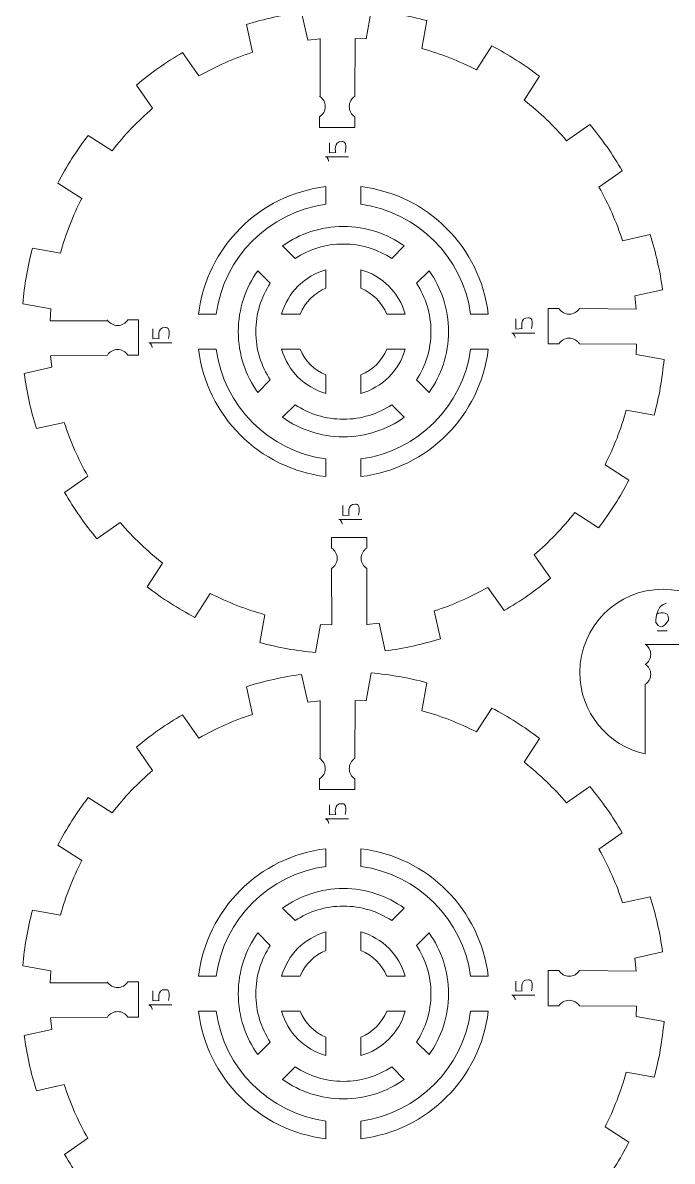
# Model space of a CAD drawing. Header units: centimetres. Extents: x -25 to 25, y -32.5 to 32.5.
# Drawn here: x -12.67 to -7.1, y 9.84 to 19.59 of the extents above; entities that cross this region are included whole.
import ezdxf

# ---------------------------------------------------------------- set-up
doc = ezdxf.new("R2010")
doc.units = ezdxf.units.CM
doc.header["$MEASUREMENT"] = 0
doc.layers.add('Capa 1', color=7, linetype='Continuous')

msp = doc.modelspace()

# ---------------------------------------------------------------- linework, layer by layer
at = {"layer": 'Capa 1', "color": 250, "lineweight": 9}
for points, knots in [([(-9.81962, 19.45187), (-9.81962, 19.45187), (-9.72326, 19.44867), (-9.72326, 19.44867), (-9.72326, 19.44867), (-9.72326, 19.44867), (-9.6811, 19.6879), (-9.6811, 19.6879), (-9.6811, 19.6879), (-9.52014, 19.67391), (-9.36068, 19.64576), (-9.20464, 19.60388), (-9.20464, 19.60388), (-9.20464, 19.60388), (-9.24684, 19.36463), (-9.24684, 19.36463), (-9.24684, 19.36463), (-9.08518, 19.31977), (-8.92839, 19.2588), (-8.77891, 19.18269), (-8.77891, 19.18269), (-8.77891, 19.18269), (-8.64838, 19.38756), (-8.64838, 19.38756), (-8.64838, 19.38756), (-8.50503, 19.31306), (-8.3685, 19.22607), (-8.24039, 19.12764), (-8.24039, 19.12764), (-8.24039, 19.12764), (-8.37091, 18.92276), (-8.37091, 18.92276), (-8.37091, 18.92276), (-8.23874, 18.8194), (-8.11723, 18.70311), (-8.00825, 18.57557), (-8.00825, 18.57557), (-8.00825, 18.57557), (-7.80927, 18.71492), (-7.80927, 18.71492), (-7.80927, 18.71492), (-7.70531, 18.59121), (-7.61246, 18.45858), (-7.53174, 18.31861), (-7.53174, 18.31861), (-7.53174, 18.31861), (-7.73075, 18.1793), (-7.73075, 18.1793), (-7.73075, 18.1793), (-7.64821, 18.03324), (-7.58044, 17.8793), (-7.52854, 17.71976), (-7.52854, 17.71976), (-7.52854, 17.71976), (-7.29141, 17.77233), (-7.29141, 17.77233), (-7.29141, 17.77233), (-7.24271, 17.61828), (-7.20766, 17.46019), (-7.18669, 17.3), (-7.18669, 17.3), (-7.18669, 17.3), (-7.42383, 17.24743), (-7.42383, 17.24743), (-7.42383, 17.24743), (-7.42383, 17.24743), (-7.41263, 17.13509), (-7.41263, 17.13509)], [0, 0, 0, 0, 0.0555556, 0.0555556, 0.0555556, 0.0555556, 0.1111111, 0.1111111, 0.1111111, 0.1111111, 0.1666667, 0.1666667, 0.1666667, 0.1666667, 0.2222222, 0.2222222, 0.2222222, 0.2222222, 0.2777778, 0.2777778, 0.2777778, 0.2777778, 0.3333333, 0.3333333, 0.3333333, 0.3333333, 0.3888889, 0.3888889, 0.3888889, 0.3888889, 0.4444444, 0.4444444, 0.4444444, 0.4444444, 0.5, 0.5, 0.5, 0.5, 0.5555556, 0.5555556, 0.5555556, 0.5555556, 0.6111111, 0.6111111, 0.6111111, 0.6111111, 0.6666667, 0.6666667, 0.6666667, 0.6666667, 0.7222222, 0.7222222, 0.7222222, 0.7222222, 0.7777778, 0.7777778, 0.7777778, 0.7777778, 0.8333333, 0.8333333, 0.8333333, 0.8333333, 0.8888889, 0.8888889, 0.8888889, 0.8888889, 1, 1, 1, 1]), ([(-12.43012, 17.03506), (-12.43012, 17.03506), (-12.42639, 17.1383), (-12.42639, 17.1383), (-12.42639, 17.1383), (-12.42639, 17.1383), (-12.66562, 17.18046), (-12.66562, 17.18046), (-12.66562, 17.18046), (-12.65163, 17.34142), (-12.62353, 17.50086), (-12.58165, 17.65691), (-12.58165, 17.65691), (-12.58165, 17.65691), (-12.3424, 17.61471), (-12.3424, 17.61471), (-12.3424, 17.61471), (-12.29749, 17.77637), (-12.23652, 17.93311), (-12.16042, 18.08265), (-12.16042, 18.08265), (-12.16042, 18.08265), (-12.36529, 18.21317), (-12.36529, 18.21317), (-12.36529, 18.21317), (-12.29078, 18.35653), (-12.20381, 18.49306), (-12.10536, 18.62117), (-12.10536, 18.62117), (-12.10536, 18.62117), (-11.90048, 18.49065), (-11.90048, 18.49065), (-11.90048, 18.49065), (-11.79717, 18.6228), (-11.68083, 18.74432), (-11.55334, 18.85329), (-11.55334, 18.85329), (-11.55334, 18.85329), (-11.69265, 19.0523), (-11.69265, 19.0523), (-11.69265, 19.0523), (-11.56897, 19.1562), (-11.43635, 19.2491), (-11.29638, 19.3298), (-11.29638, 19.3298), (-11.29638, 19.3298), (-11.15703, 19.13081), (-11.15703, 19.13081), (-11.15703, 19.13081), (-11.01101, 19.21335), (-10.85703, 19.28112), (-10.69748, 19.33302), (-10.69748, 19.33302), (-10.69748, 19.33302), (-10.75005, 19.57016), (-10.75005, 19.57016), (-10.75005, 19.57016), (-10.59601, 19.61884), (-10.43797, 19.65388), (-10.27777, 19.67486), (-10.27777, 19.67486), (-10.27777, 19.67486), (-10.2252, 19.43772), (-10.2252, 19.43772), (-10.2252, 19.43772), (-10.2252, 19.43772), (-10.11963, 19.44839), (-10.11963, 19.44839)], [0, 0, 0, 0, 0.0555556, 0.0555556, 0.0555556, 0.0555556, 0.1111111, 0.1111111, 0.1111111, 0.1111111, 0.1666667, 0.1666667, 0.1666667, 0.1666667, 0.2222222, 0.2222222, 0.2222222, 0.2222222, 0.2777778, 0.2777778, 0.2777778, 0.2777778, 0.3333333, 0.3333333, 0.3333333, 0.3333333, 0.3888889, 0.3888889, 0.3888889, 0.3888889, 0.4444444, 0.4444444, 0.4444444, 0.4444444, 0.5, 0.5, 0.5, 0.5, 0.5555556, 0.5555556, 0.5555556, 0.5555556, 0.6111111, 0.6111111, 0.6111111, 0.6111111, 0.6666667, 0.6666667, 0.6666667, 0.6666667, 0.7222222, 0.7222222, 0.7222222, 0.7222222, 0.7777778, 0.7777778, 0.7777778, 0.7777778, 0.8333333, 0.8333333, 0.8333333, 0.8333333, 0.8888889, 0.8888889, 0.8888889, 0.8888889, 1, 1, 1, 1]), ([(-10.12296, 18.95581), (-10.09426, 18.93738), (-10.07524, 18.90519), (-10.07524, 18.86855), (-10.07524, 18.86855), (-10.07524, 18.83192), (-10.09426, 18.79972), (-10.12296, 18.7813)], [0, 0, 0, 0, 0.3333333, 0.3333333, 0.3333333, 0.3333333, 1, 1, 1, 1]), ([(-9.82162, 18.95581), (-9.85032, 18.93738), (-9.86934, 18.90519), (-9.86934, 18.86855), (-9.86934, 18.86855), (-9.86934, 18.83192), (-9.85032, 18.79972), (-9.82162, 18.7813)], [0, 0, 0, 0, 0.3333333, 0.3333333, 0.3333333, 0.3333333, 1, 1, 1, 1]), ([(-9.82162, 18.78128), (-9.82162, 18.78128), (-9.82151, 18.68968), (-9.82151, 18.68968), (-9.82151, 18.68968), (-9.82151, 18.68968), (-10.12296, 18.68968), (-10.12296, 18.68968), (-10.12296, 18.68968), (-10.12296, 18.68968), (-10.12296, 18.7813), (-10.12296, 18.7813)], [0, 0, 0, 0, 0.25, 0.25, 0.25, 0.25, 0.5, 0.5, 0.5, 0.5, 1, 1, 1, 1]), ([(-11.16064, 17.09191), (-11.0924, 17.66234), (-10.64007, 18.11475), (-10.06963, 18.18298), (-10.06963, 18.18298), (-10.06963, 18.18298), (-10.06963, 18.03173), (-10.06963, 18.03173), (-10.06963, 18.03173), (-10.55711, 17.96524), (-10.94293, 17.5794), (-11.00941, 17.09191), (-11.00941, 17.09191), (-11.00941, 17.09191), (-11.16064, 17.09191), (-11.16064, 17.09191)], [0, 0, 0, 0, 0.2, 0.2, 0.2, 0.2, 0.4, 0.4, 0.4, 0.4, 0.6, 0.6, 0.6, 0.6, 1, 1, 1, 1]), ([(-9.76963, 18.18298), (-9.19919, 18.11475), (-8.74686, 17.66234), (-8.67862, 17.09191), (-8.67862, 17.09191), (-8.67862, 17.09191), (-8.82985, 17.09191), (-8.82985, 17.09191), (-8.82985, 17.09191), (-8.89633, 17.5794), (-9.28215, 17.96524), (-9.76963, 18.03173), (-9.76963, 18.03173), (-9.76963, 18.03173), (-9.76963, 18.18298), (-9.76963, 18.18298)], [0, 0, 0, 0, 0.2, 0.2, 0.2, 0.2, 0.4, 0.4, 0.4, 0.4, 0.6, 0.6, 0.6, 0.6, 1, 1, 1, 1]), ([(-10.44112, 17.67552), (-10.294, 17.78029), (-10.11401, 17.84191), (-9.91963, 17.84191), (-9.91963, 17.84191), (-9.72525, 17.84191), (-9.54527, 17.7803), (-9.39815, 17.67552), (-9.39815, 17.67552), (-9.39815, 17.67552), (-9.50605, 17.56761), (-9.50605, 17.56761), (-9.50605, 17.56761), (-9.6246, 17.64614), (-9.76677, 17.69191), (-9.91963, 17.69191), (-9.91963, 17.69191), (-10.07249, 17.69191), (-10.21465, 17.64614), (-10.33321, 17.56761), (-10.33321, 17.56761), (-10.33321, 17.56761), (-10.44112, 17.67552), (-10.44112, 17.67552)], [0, 0, 0, 0, 0.1428571, 0.1428571, 0.1428571, 0.1428571, 0.2857143, 0.2857143, 0.2857143, 0.2857143, 0.4285714, 0.4285714, 0.4285714, 0.4285714, 0.5714286, 0.5714286, 0.5714286, 0.5714286, 0.7142857, 0.7142857, 0.7142857, 0.7142857, 1, 1, 1, 1]), ([(-10.65324, 16.42043), (-10.75802, 16.56755), (-10.81963, 16.74753), (-10.81963, 16.94191), (-10.81963, 16.94191), (-10.81963, 17.13628), (-10.75801, 17.31625), (-10.65325, 17.46338), (-10.65325, 17.46338), (-10.65325, 17.46338), (-10.54534, 17.35548), (-10.54534, 17.35548), (-10.54534, 17.35548), (-10.62387, 17.23693), (-10.66963, 17.09477), (-10.66963, 16.94191), (-10.66963, 16.94191), (-10.66963, 16.78905), (-10.62386, 16.64688), (-10.54533, 16.52833), (-10.54533, 16.52833), (-10.54533, 16.52833), (-10.65324, 16.42043), (-10.65324, 16.42043)], [0, 0, 0, 0, 0.1428571, 0.1428571, 0.1428571, 0.1428571, 0.2857143, 0.2857143, 0.2857143, 0.2857143, 0.4285714, 0.4285714, 0.4285714, 0.4285714, 0.5714286, 0.5714286, 0.5714286, 0.5714286, 0.7142857, 0.7142857, 0.7142857, 0.7142857, 1, 1, 1, 1]), ([(-10.44892, 17.09191), (-10.39711, 17.27507), (-10.25279, 17.41938), (-10.06963, 17.47118), (-10.06963, 17.47118), (-10.06963, 17.47118), (-10.06963, 17.31282), (-10.06963, 17.31282), (-10.06963, 17.31282), (-10.16989, 17.27223), (-10.24994, 17.19217), (-10.29053, 17.09191), (-10.29053, 17.09191), (-10.29053, 17.09191), (-10.44892, 17.09191), (-10.44892, 17.09191)], [0, 0, 0, 0, 0.2, 0.2, 0.2, 0.2, 0.4, 0.4, 0.4, 0.4, 0.6, 0.6, 0.6, 0.6, 1, 1, 1, 1]), ([(-9.76963, 17.47118), (-9.58647, 17.41938), (-9.44215, 17.27507), (-9.39034, 17.09191), (-9.39034, 17.09191), (-9.39034, 17.09191), (-9.54873, 17.09191), (-9.54873, 17.09191), (-9.54873, 17.09191), (-9.58932, 17.19217), (-9.66937, 17.27223), (-9.76963, 17.31282), (-9.76963, 17.31282), (-9.76963, 17.31282), (-9.76963, 17.47118), (-9.76963, 17.47118)], [0, 0, 0, 0, 0.2, 0.2, 0.2, 0.2, 0.4, 0.4, 0.4, 0.4, 0.6, 0.6, 0.6, 0.6, 1, 1, 1, 1]), ([(-9.18602, 17.46338), (-9.08126, 17.31626), (-9.01963, 17.13628), (-9.01963, 16.94191), (-9.01963, 16.94191), (-9.01963, 16.74753), (-9.08125, 16.56754), (-9.18602, 16.42042), (-9.18602, 16.42042), (-9.18602, 16.42042), (-9.29393, 16.52833), (-9.29393, 16.52833), (-9.29393, 16.52833), (-9.2154, 16.64689), (-9.16963, 16.78905), (-9.16963, 16.94191), (-9.16963, 16.94191), (-9.16963, 17.09477), (-9.2154, 17.23692), (-9.29392, 17.35548), (-9.29392, 17.35548), (-9.29392, 17.35548), (-9.18602, 17.46338), (-9.18602, 17.46338)], [0, 0, 0, 0, 0.1428571, 0.1428571, 0.1428571, 0.1428571, 0.2857143, 0.2857143, 0.2857143, 0.2857143, 0.4285714, 0.4285714, 0.4285714, 0.4285714, 0.5714286, 0.5714286, 0.5714286, 0.5714286, 0.7142857, 0.7142857, 0.7142857, 0.7142857, 1, 1, 1, 1]), ([(-8.07323, 16.83805), (-8.07323, 16.83805), (-8.16483, 16.83794), (-8.16483, 16.83794), (-8.16483, 16.83794), (-8.16483, 16.83794), (-8.16483, 17.13939), (-8.16483, 17.13939), (-8.16483, 17.13939), (-8.16483, 17.13939), (-8.07321, 17.13939), (-8.07321, 17.13939)], [0, 0, 0, 0, 0.25, 0.25, 0.25, 0.25, 0.5, 0.5, 0.5, 0.5, 1, 1, 1, 1]), ([(-8.07323, 17.13939), (-8.0548, 17.11069), (-8.02261, 17.09167), (-7.98597, 17.09167), (-7.98597, 17.09167), (-7.94934, 17.09167), (-7.91714, 17.11069), (-7.89872, 17.13939)], [0, 0, 0, 0, 0.3333333, 0.3333333, 0.3333333, 0.3333333, 1, 1, 1, 1]), ([(-11.94046, 17.04259), (-11.92203, 17.01389), (-11.88984, 16.99487), (-11.8532, 16.99487), (-11.8532, 16.99487), (-11.81657, 16.99487), (-11.78437, 17.01389), (-11.76595, 17.04259)], [0, 0, 0, 0, 0.3333333, 0.3333333, 0.3333333, 0.3333333, 1, 1, 1, 1]), ([(-11.76595, 16.74125), (-11.76595, 16.74125), (-11.67435, 16.74114), (-11.67435, 16.74114), (-11.67435, 16.74114), (-11.67435, 16.74114), (-11.67435, 17.04259), (-11.67435, 17.04259), (-11.67435, 17.04259), (-11.67435, 17.04259), (-11.76597, 17.04259), (-11.76597, 17.04259)], [0, 0, 0, 0, 0.25, 0.25, 0.25, 0.25, 0.5, 0.5, 0.5, 0.5, 1, 1, 1, 1]), ([(-8.07323, 16.83805), (-8.0548, 16.86675), (-8.02261, 16.88577), (-7.98597, 16.88577), (-7.98597, 16.88577), (-7.94934, 16.88577), (-7.91714, 16.86675), (-7.89872, 16.83805)], [0, 0, 0, 0, 0.3333333, 0.3333333, 0.3333333, 0.3333333, 1, 1, 1, 1]), ([(-11.94046, 16.74125), (-11.92203, 16.76995), (-11.88984, 16.78897), (-11.8532, 16.78897), (-11.8532, 16.78897), (-11.81657, 16.78897), (-11.78437, 16.76995), (-11.76595, 16.74125)], [0, 0, 0, 0, 0.3333333, 0.3333333, 0.3333333, 0.3333333, 1, 1, 1, 1]), ([(-10.06963, 15.70084), (-10.64007, 15.76907), (-11.0924, 16.22148), (-11.16064, 16.79191), (-11.16064, 16.79191), (-11.16064, 16.79191), (-11.00941, 16.79191), (-11.00941, 16.79191), (-11.00941, 16.79191), (-10.94293, 16.30442), (-10.55711, 15.91858), (-10.06963, 15.85209), (-10.06963, 15.85209), (-10.06963, 15.85209), (-10.06963, 15.70084), (-10.06963, 15.70084)], [0, 0, 0, 0, 0.2, 0.2, 0.2, 0.2, 0.4, 0.4, 0.4, 0.4, 0.6, 0.6, 0.6, 0.6, 1, 1, 1, 1]), ([(-10.06963, 16.41264), (-10.25279, 16.46444), (-10.39711, 16.60875), (-10.44892, 16.79191), (-10.44892, 16.79191), (-10.44892, 16.79191), (-10.29053, 16.79191), (-10.29053, 16.79191), (-10.29053, 16.79191), (-10.24994, 16.69165), (-10.16989, 16.61159), (-10.06963, 16.571), (-10.06963, 16.571), (-10.06963, 16.571), (-10.06963, 16.41264), (-10.06963, 16.41264)], [0, 0, 0, 0, 0.2, 0.2, 0.2, 0.2, 0.4, 0.4, 0.4, 0.4, 0.6, 0.6, 0.6, 0.6, 1, 1, 1, 1]), ([(-9.76963, 15.85209), (-9.28215, 15.91858), (-8.89633, 16.30442), (-8.82985, 16.79191), (-8.82985, 16.79191), (-8.82985, 16.79191), (-8.67862, 16.79191), (-8.67862, 16.79191), (-8.67862, 16.79191), (-8.74686, 16.22148), (-9.19919, 15.76907), (-9.76963, 15.70084), (-9.76963, 15.70084), (-9.76963, 15.70084), (-9.76963, 15.85209), (-9.76963, 15.85209)], [0, 0, 0, 0, 0.2, 0.2, 0.2, 0.2, 0.4, 0.4, 0.4, 0.4, 0.6, 0.6, 0.6, 0.6, 1, 1, 1, 1]), ([(-9.76963, 16.571), (-9.66937, 16.61159), (-9.58932, 16.69165), (-9.54873, 16.79191), (-9.54873, 16.79191), (-9.54873, 16.79191), (-9.39034, 16.79191), (-9.39034, 16.79191), (-9.39034, 16.79191), (-9.44215, 16.60875), (-9.58647, 16.46444), (-9.76963, 16.41264), (-9.76963, 16.41264), (-9.76963, 16.41264), (-9.76963, 16.571), (-9.76963, 16.571)], [0, 0, 0, 0, 0.2, 0.2, 0.2, 0.2, 0.4, 0.4, 0.4, 0.4, 0.6, 0.6, 0.6, 0.6, 1, 1, 1, 1]), ([(-7.41011, 16.83505), (-7.41011, 16.83505), (-7.41289, 16.74553), (-7.41289, 16.74553), (-7.41289, 16.74553), (-7.41289, 16.74553), (-7.17364, 16.70333), (-7.17364, 16.70333), (-7.17364, 16.70333), (-7.18765, 16.54236), (-7.21574, 16.38292), (-7.25769, 16.22691), (-7.25769, 16.22691), (-7.25769, 16.22691), (-7.49691, 16.26907), (-7.49691, 16.26907), (-7.49691, 16.26907), (-7.54179, 16.10746), (-7.60276, 15.95067), (-7.67887, 15.80118), (-7.67887, 15.80118), (-7.67887, 15.80118), (-7.47399, 15.67066), (-7.47399, 15.67066), (-7.47399, 15.67066), (-7.5485, 15.5273), (-7.63548, 15.39077), (-7.73391, 15.26266), (-7.73391, 15.26266), (-7.73391, 15.26266), (-7.93878, 15.39314), (-7.93878, 15.39314), (-7.93878, 15.39314), (-8.0421, 15.26098), (-8.15844, 15.13951), (-8.28598, 15.03048), (-8.28598, 15.03048), (-8.28598, 15.03048), (-8.14663, 14.83149), (-8.14663, 14.83149), (-8.14663, 14.83149), (-8.27035, 14.72758), (-8.40298, 14.63473), (-8.54295, 14.55402), (-8.54295, 14.55402), (-8.54295, 14.55402), (-8.68226, 14.75303), (-8.68226, 14.75303), (-8.68226, 14.75303), (-8.8283, 14.67043), (-8.98226, 14.60271), (-9.1418, 14.55081), (-9.1418, 14.55081), (-9.1418, 14.55081), (-9.08921, 14.31363), (-9.08921, 14.31363), (-9.08921, 14.31363), (-9.24328, 14.26498), (-9.40132, 14.22994), (-9.5615, 14.20893), (-9.5615, 14.20893), (-9.5615, 14.20893), (-9.61408, 14.44611), (-9.61408, 14.44611), (-9.61408, 14.44611), (-9.61408, 14.44611), (-9.71962, 14.43543), (-9.71962, 14.43543)], [0, 0, 0, 0, 0.0555556, 0.0555556, 0.0555556, 0.0555556, 0.1111111, 0.1111111, 0.1111111, 0.1111111, 0.1666667, 0.1666667, 0.1666667, 0.1666667, 0.2222222, 0.2222222, 0.2222222, 0.2222222, 0.2777778, 0.2777778, 0.2777778, 0.2777778, 0.3333333, 0.3333333, 0.3333333, 0.3333333, 0.3888889, 0.3888889, 0.3888889, 0.3888889, 0.4444444, 0.4444444, 0.4444444, 0.4444444, 0.5, 0.5, 0.5, 0.5, 0.5555556, 0.5555556, 0.5555556, 0.5555556, 0.6111111, 0.6111111, 0.6111111, 0.6111111, 0.6666667, 0.6666667, 0.6666667, 0.6666667, 0.7222222, 0.7222222, 0.7222222, 0.7222222, 0.7777778, 0.7777778, 0.7777778, 0.7777778, 0.8333333, 0.8333333, 0.8333333, 0.8333333, 0.8888889, 0.8888889, 0.8888889, 0.8888889, 1, 1, 1, 1]), ([(-10.01962, 14.43195), (-10.01962, 14.43195), (-10.11603, 14.43517), (-10.11603, 14.43517), (-10.11603, 14.43517), (-10.11603, 14.43517), (-10.15823, 14.19592), (-10.15823, 14.19592), (-10.15823, 14.19592), (-10.31919, 14.20991), (-10.47863, 14.23801), (-10.63464, 14.27991), (-10.63464, 14.27991), (-10.63464, 14.27991), (-10.59248, 14.51914), (-10.59248, 14.51914), (-10.59248, 14.51914), (-10.75409, 14.56407), (-10.91087, 14.62499), (-11.06036, 14.7011), (-11.06036, 14.7011), (-11.06036, 14.7011), (-11.19089, 14.49626), (-11.19089, 14.49626), (-11.19089, 14.49626), (-11.33425, 14.57077), (-11.47078, 14.65775), (-11.5989, 14.75619), (-11.5989, 14.75619), (-11.5989, 14.75619), (-11.46838, 14.96107), (-11.46838, 14.96107), (-11.46838, 14.96107), (-11.60054, 15.06439), (-11.72205, 15.18072), (-11.83106, 15.30821), (-11.83106, 15.30821), (-11.83106, 15.30821), (-12.03007, 15.16889), (-12.03007, 15.16889), (-12.03007, 15.16889), (-12.13397, 15.29258), (-12.22682, 15.42521), (-12.30752, 15.56518), (-12.30752, 15.56518), (-12.30752, 15.56518), (-12.10853, 15.70453), (-12.10853, 15.70453), (-12.10853, 15.70453), (-12.19112, 15.85053), (-12.25884, 16.00453), (-12.31074, 16.16403), (-12.31074, 16.16403), (-12.31074, 16.16403), (-12.54792, 16.11144), (-12.54792, 16.11144), (-12.54792, 16.11144), (-12.59656, 16.2655), (-12.63161, 16.42359), (-12.65263, 16.58378), (-12.65263, 16.58378), (-12.65263, 16.58378), (-12.41545, 16.63636), (-12.41545, 16.63636), (-12.41545, 16.63636), (-12.41545, 16.63636), (-12.4292, 16.73505), (-12.4292, 16.73505)], [0, 0, 0, 0, 0.0555556, 0.0555556, 0.0555556, 0.0555556, 0.1111111, 0.1111111, 0.1111111, 0.1111111, 0.1666667, 0.1666667, 0.1666667, 0.1666667, 0.2222222, 0.2222222, 0.2222222, 0.2222222, 0.2777778, 0.2777778, 0.2777778, 0.2777778, 0.3333333, 0.3333333, 0.3333333, 0.3333333, 0.3888889, 0.3888889, 0.3888889, 0.3888889, 0.4444444, 0.4444444, 0.4444444, 0.4444444, 0.5, 0.5, 0.5, 0.5, 0.5555556, 0.5555556, 0.5555556, 0.5555556, 0.6111111, 0.6111111, 0.6111111, 0.6111111, 0.6666667, 0.6666667, 0.6666667, 0.6666667, 0.7222222, 0.7222222, 0.7222222, 0.7222222, 0.7777778, 0.7777778, 0.7777778, 0.7777778, 0.8333333, 0.8333333, 0.8333333, 0.8333333, 0.8888889, 0.8888889, 0.8888889, 0.8888889, 1, 1, 1, 1]), ([(-9.91963, 16.04191), (-10.114, 16.04191), (-10.29398, 16.10354), (-10.4411, 16.2083), (-10.4411, 16.2083), (-10.4411, 16.2083), (-10.3332, 16.3162), (-10.3332, 16.3162), (-10.3332, 16.3162), (-10.21464, 16.23768), (-10.07249, 16.19191), (-9.91963, 16.19191), (-9.91963, 16.19191), (-9.76677, 16.19191), (-9.62462, 16.23767), (-9.50607, 16.3162), (-9.50607, 16.3162), (-9.50607, 16.3162), (-9.39816, 16.20829), (-9.39816, 16.20829), (-9.39816, 16.20829), (-9.54529, 16.10352), (-9.72526, 16.04191), (-9.91963, 16.04191)], [0, 0, 0, 0, 0.1428571, 0.1428571, 0.1428571, 0.1428571, 0.2857143, 0.2857143, 0.2857143, 0.2857143, 0.4285714, 0.4285714, 0.4285714, 0.4285714, 0.5714286, 0.5714286, 0.5714286, 0.5714286, 0.7142857, 0.7142857, 0.7142857, 0.7142857, 1, 1, 1, 1]), ([(-9.71908, 15.08891), (-9.71908, 15.08891), (-9.71897, 15.18051), (-9.71897, 15.18051), (-9.71897, 15.18051), (-9.71897, 15.18051), (-10.02042, 15.18051), (-10.02042, 15.18051), (-10.02042, 15.18051), (-10.02042, 15.18051), (-10.02042, 15.08889), (-10.02042, 15.08889)], [0, 0, 0, 0, 0.25, 0.25, 0.25, 0.25, 0.5, 0.5, 0.5, 0.5, 1, 1, 1, 1]), ([(-10.02042, 15.0889), (-9.99172, 15.07047), (-9.9727, 15.03828), (-9.9727, 15.00164), (-9.9727, 15.00164), (-9.9727, 14.96501), (-9.99172, 14.93281), (-10.02042, 14.91439)], [0, 0, 0, 0, 0.3333333, 0.3333333, 0.3333333, 0.3333333, 1, 1, 1, 1]), ([(-9.71908, 15.0889), (-9.74778, 15.07047), (-9.7668, 15.03828), (-9.7668, 15.00164), (-9.7668, 15.00164), (-9.7668, 14.96501), (-9.74778, 14.93281), (-9.71908, 14.91439)], [0, 0, 0, 0, 0.3333333, 0.3333333, 0.3333333, 0.3333333, 1, 1, 1, 1]), ([(-7.03068, 13.92413), (-7.03068, 13.92413), (-7.03068, 13.32769), (-7.03068, 13.32769), (-7.03068, 13.32769), (-6.70991, 13.39715), (-6.46957, 13.68253), (-6.46957, 14.02411), (-6.46957, 14.02411), (-6.46957, 14.41768), (-6.78861, 14.73672), (-7.18218, 14.73672), (-7.18218, 14.73672), (-7.57575, 14.73672), (-7.8948, 14.41768), (-7.8948, 14.02411), (-7.8948, 14.02411), (-7.8948, 13.68253), (-7.65446, 13.39714), (-7.33368, 13.32769), (-7.33368, 13.32769), (-7.33368, 13.32769), (-7.33369, 13.92396), (-7.33369, 13.92396)], [0, 0, 0, 0, 0.1428571, 0.1428571, 0.1428571, 0.1428571, 0.2857143, 0.2857143, 0.2857143, 0.2857143, 0.4285714, 0.4285714, 0.4285714, 0.4285714, 0.5714286, 0.5714286, 0.5714286, 0.5714286, 0.7142857, 0.7142857, 0.7142857, 0.7142857, 1, 1, 1, 1]), ([(-7.33369, 14.26421), (-7.30571, 14.24625), (-7.28717, 14.21486), (-7.28717, 14.17915), (-7.28717, 14.17915), (-7.28717, 14.14344), (-7.30571, 14.11205), (-7.33369, 14.09409)], [0, 0, 0, 0, 0.3333333, 0.3333333, 0.3333333, 0.3333333, 1, 1, 1, 1]), ([(-7.33369, 14.09409), (-7.30571, 14.07613), (-7.28717, 14.04474), (-7.28717, 14.00903), (-7.28717, 14.00903), (-7.28717, 13.97331), (-7.30571, 13.94192), (-7.33369, 13.92396)], [0, 0, 0, 0, 0.3333333, 0.3333333, 0.3333333, 0.3333333, 1, 1, 1, 1]), ([(-12.43012, 11.36764), (-12.43012, 11.36764), (-12.42639, 11.47088), (-12.42639, 11.47088), (-12.42639, 11.47088), (-12.42639, 11.47088), (-12.66562, 11.51304), (-12.66562, 11.51304), (-12.66562, 11.51304), (-12.65163, 11.674), (-12.62353, 11.83344), (-12.58165, 11.98949), (-12.58165, 11.98949), (-12.58165, 11.98949), (-12.3424, 11.94729), (-12.3424, 11.94729), (-12.3424, 11.94729), (-12.29749, 12.10895), (-12.23652, 12.26569), (-12.16042, 12.41523), (-12.16042, 12.41523), (-12.16042, 12.41523), (-12.36529, 12.54575), (-12.36529, 12.54575), (-12.36529, 12.54575), (-12.29078, 12.68911), (-12.20381, 12.82564), (-12.10536, 12.95375), (-12.10536, 12.95375), (-12.10536, 12.95375), (-11.90048, 12.82323), (-11.90048, 12.82323), (-11.90048, 12.82323), (-11.79717, 12.95538), (-11.68083, 13.0769), (-11.55334, 13.18587), (-11.55334, 13.18587), (-11.55334, 13.18587), (-11.69265, 13.38488), (-11.69265, 13.38488), (-11.69265, 13.38488), (-11.56897, 13.48878), (-11.43635, 13.58168), (-11.29638, 13.66238), (-11.29638, 13.66238), (-11.29638, 13.66238), (-11.15703, 13.46339), (-11.15703, 13.46339), (-11.15703, 13.46339), (-11.01101, 13.54593), (-10.85703, 13.6137), (-10.69748, 13.6656), (-10.69748, 13.6656), (-10.69748, 13.6656), (-10.75005, 13.90274), (-10.75005, 13.90274), (-10.75005, 13.90274), (-10.59601, 13.95142), (-10.43797, 13.98646), (-10.27777, 14.00744), (-10.27777, 14.00744), (-10.27777, 14.00744), (-10.2252, 13.7703), (-10.2252, 13.7703), (-10.2252, 13.7703), (-10.2252, 13.7703), (-10.11963, 13.78097), (-10.11963, 13.78097)], [0, 0, 0, 0, 0.0555556, 0.0555556, 0.0555556, 0.0555556, 0.1111111, 0.1111111, 0.1111111, 0.1111111, 0.1666667, 0.1666667, 0.1666667, 0.1666667, 0.2222222, 0.2222222, 0.2222222, 0.2222222, 0.2777778, 0.2777778, 0.2777778, 0.2777778, 0.3333333, 0.3333333, 0.3333333, 0.3333333, 0.3888889, 0.3888889, 0.3888889, 0.3888889, 0.4444444, 0.4444444, 0.4444444, 0.4444444, 0.5, 0.5, 0.5, 0.5, 0.5555556, 0.5555556, 0.5555556, 0.5555556, 0.6111111, 0.6111111, 0.6111111, 0.6111111, 0.6666667, 0.6666667, 0.6666667, 0.6666667, 0.7222222, 0.7222222, 0.7222222, 0.7222222, 0.7777778, 0.7777778, 0.7777778, 0.7777778, 0.8333333, 0.8333333, 0.8333333, 0.8333333, 0.8888889, 0.8888889, 0.8888889, 0.8888889, 1, 1, 1, 1]), ([(-9.81962, 13.78445), (-9.81962, 13.78445), (-9.72326, 13.78125), (-9.72326, 13.78125), (-9.72326, 13.78125), (-9.72326, 13.78125), (-9.6811, 14.02048), (-9.6811, 14.02048), (-9.6811, 14.02048), (-9.52014, 14.00649), (-9.36068, 13.97834), (-9.20464, 13.93646), (-9.20464, 13.93646), (-9.20464, 13.93646), (-9.24684, 13.69721), (-9.24684, 13.69721), (-9.24684, 13.69721), (-9.08518, 13.65235), (-8.92839, 13.59138), (-8.77891, 13.51527), (-8.77891, 13.51527), (-8.77891, 13.51527), (-8.64838, 13.72014), (-8.64838, 13.72014), (-8.64838, 13.72014), (-8.50503, 13.64564), (-8.3685, 13.55865), (-8.24039, 13.46022), (-8.24039, 13.46022), (-8.24039, 13.46022), (-8.37091, 13.25534), (-8.37091, 13.25534), (-8.37091, 13.25534), (-8.23874, 13.15198), (-8.11723, 13.03569), (-8.00825, 12.90815), (-8.00825, 12.90815), (-8.00825, 12.90815), (-7.80927, 13.0475), (-7.80927, 13.0475), (-7.80927, 13.0475), (-7.70531, 12.92379), (-7.61246, 12.79116), (-7.53174, 12.65119), (-7.53174, 12.65119), (-7.53174, 12.65119), (-7.73075, 12.51188), (-7.73075, 12.51188), (-7.73075, 12.51188), (-7.64821, 12.36582), (-7.58044, 12.21188), (-7.52854, 12.05234), (-7.52854, 12.05234), (-7.52854, 12.05234), (-7.29141, 12.10491), (-7.29141, 12.10491), (-7.29141, 12.10491), (-7.24271, 11.95086), (-7.20766, 11.79277), (-7.18669, 11.63258), (-7.18669, 11.63258), (-7.18669, 11.63258), (-7.42383, 11.58001), (-7.42383, 11.58001), (-7.42383, 11.58001), (-7.42383, 11.58001), (-7.41263, 11.46767), (-7.41263, 11.46767)], [0, 0, 0, 0, 0.0555556, 0.0555556, 0.0555556, 0.0555556, 0.1111111, 0.1111111, 0.1111111, 0.1111111, 0.1666667, 0.1666667, 0.1666667, 0.1666667, 0.2222222, 0.2222222, 0.2222222, 0.2222222, 0.2777778, 0.2777778, 0.2777778, 0.2777778, 0.3333333, 0.3333333, 0.3333333, 0.3333333, 0.3888889, 0.3888889, 0.3888889, 0.3888889, 0.4444444, 0.4444444, 0.4444444, 0.4444444, 0.5, 0.5, 0.5, 0.5, 0.5555556, 0.5555556, 0.5555556, 0.5555556, 0.6111111, 0.6111111, 0.6111111, 0.6111111, 0.6666667, 0.6666667, 0.6666667, 0.6666667, 0.7222222, 0.7222222, 0.7222222, 0.7222222, 0.7777778, 0.7777778, 0.7777778, 0.7777778, 0.8333333, 0.8333333, 0.8333333, 0.8333333, 0.8888889, 0.8888889, 0.8888889, 0.8888889, 1, 1, 1, 1]), ([(-10.12296, 13.28839), (-10.09426, 13.26996), (-10.07524, 13.23777), (-10.07524, 13.20113), (-10.07524, 13.20113), (-10.07524, 13.1645), (-10.09426, 13.1323), (-10.12296, 13.11388)], [0, 0, 0, 0, 0.3333333, 0.3333333, 0.3333333, 0.3333333, 1, 1, 1, 1]), ([(-9.82162, 13.28839), (-9.85032, 13.26996), (-9.86934, 13.23777), (-9.86934, 13.20113), (-9.86934, 13.20113), (-9.86934, 13.1645), (-9.85032, 13.1323), (-9.82162, 13.11388)], [0, 0, 0, 0, 0.3333333, 0.3333333, 0.3333333, 0.3333333, 1, 1, 1, 1]), ([(-9.82162, 13.11386), (-9.82162, 13.11386), (-9.82151, 13.02226), (-9.82151, 13.02226), (-9.82151, 13.02226), (-9.82151, 13.02226), (-10.12296, 13.02226), (-10.12296, 13.02226), (-10.12296, 13.02226), (-10.12296, 13.02226), (-10.12296, 13.11388), (-10.12296, 13.11388)], [0, 0, 0, 0, 0.25, 0.25, 0.25, 0.25, 0.5, 0.5, 0.5, 0.5, 1, 1, 1, 1]), ([(-11.16064, 11.42449), (-11.0924, 11.99492), (-10.64007, 12.44733), (-10.06963, 12.51556), (-10.06963, 12.51556), (-10.06963, 12.51556), (-10.06963, 12.36431), (-10.06963, 12.36431), (-10.06963, 12.36431), (-10.55711, 12.29782), (-10.94293, 11.91198), (-11.00941, 11.42449), (-11.00941, 11.42449), (-11.00941, 11.42449), (-11.16064, 11.42449), (-11.16064, 11.42449)], [0, 0, 0, 0, 0.2, 0.2, 0.2, 0.2, 0.4, 0.4, 0.4, 0.4, 0.6, 0.6, 0.6, 0.6, 1, 1, 1, 1]), ([(-9.76963, 12.51556), (-9.19919, 12.44733), (-8.74686, 11.99492), (-8.67862, 11.42449), (-8.67862, 11.42449), (-8.67862, 11.42449), (-8.82985, 11.42449), (-8.82985, 11.42449), (-8.82985, 11.42449), (-8.89633, 11.91198), (-9.28215, 12.29782), (-9.76963, 12.36431), (-9.76963, 12.36431), (-9.76963, 12.36431), (-9.76963, 12.51556), (-9.76963, 12.51556)], [0, 0, 0, 0, 0.2, 0.2, 0.2, 0.2, 0.4, 0.4, 0.4, 0.4, 0.6, 0.6, 0.6, 0.6, 1, 1, 1, 1]), ([(-10.44112, 12.0081), (-10.294, 12.11287), (-10.11401, 12.17449), (-9.91963, 12.17449), (-9.91963, 12.17449), (-9.72525, 12.17449), (-9.54527, 12.11288), (-9.39815, 12.0081), (-9.39815, 12.0081), (-9.39815, 12.0081), (-9.50605, 11.90019), (-9.50605, 11.90019), (-9.50605, 11.90019), (-9.6246, 11.97872), (-9.76677, 12.02449), (-9.91963, 12.02449), (-9.91963, 12.02449), (-10.07249, 12.02449), (-10.21465, 11.97872), (-10.33321, 11.90019), (-10.33321, 11.90019), (-10.33321, 11.90019), (-10.44112, 12.0081), (-10.44112, 12.0081)], [0, 0, 0, 0, 0.1428571, 0.1428571, 0.1428571, 0.1428571, 0.2857143, 0.2857143, 0.2857143, 0.2857143, 0.4285714, 0.4285714, 0.4285714, 0.4285714, 0.5714286, 0.5714286, 0.5714286, 0.5714286, 0.7142857, 0.7142857, 0.7142857, 0.7142857, 1, 1, 1, 1]), ([(-10.65324, 10.75301), (-10.75802, 10.90013), (-10.81963, 11.08011), (-10.81963, 11.27449), (-10.81963, 11.27449), (-10.81963, 11.46886), (-10.75801, 11.64883), (-10.65325, 11.79596), (-10.65325, 11.79596), (-10.65325, 11.79596), (-10.54534, 11.68806), (-10.54534, 11.68806), (-10.54534, 11.68806), (-10.62387, 11.56951), (-10.66963, 11.42735), (-10.66963, 11.27449), (-10.66963, 11.27449), (-10.66963, 11.12163), (-10.62386, 10.97946), (-10.54533, 10.86091), (-10.54533, 10.86091), (-10.54533, 10.86091), (-10.65324, 10.75301), (-10.65324, 10.75301)], [0, 0, 0, 0, 0.1428571, 0.1428571, 0.1428571, 0.1428571, 0.2857143, 0.2857143, 0.2857143, 0.2857143, 0.4285714, 0.4285714, 0.4285714, 0.4285714, 0.5714286, 0.5714286, 0.5714286, 0.5714286, 0.7142857, 0.7142857, 0.7142857, 0.7142857, 1, 1, 1, 1]), ([(-10.44892, 11.42449), (-10.39711, 11.60765), (-10.25279, 11.75196), (-10.06963, 11.80376), (-10.06963, 11.80376), (-10.06963, 11.80376), (-10.06963, 11.6454), (-10.06963, 11.6454), (-10.06963, 11.6454), (-10.16989, 11.60481), (-10.24994, 11.52475), (-10.29053, 11.42449), (-10.29053, 11.42449), (-10.29053, 11.42449), (-10.44892, 11.42449), (-10.44892, 11.42449)], [0, 0, 0, 0, 0.2, 0.2, 0.2, 0.2, 0.4, 0.4, 0.4, 0.4, 0.6, 0.6, 0.6, 0.6, 1, 1, 1, 1]), ([(-9.76963, 11.80376), (-9.58647, 11.75196), (-9.44215, 11.60765), (-9.39034, 11.42449), (-9.39034, 11.42449), (-9.39034, 11.42449), (-9.54873, 11.42449), (-9.54873, 11.42449), (-9.54873, 11.42449), (-9.58932, 11.52475), (-9.66937, 11.60481), (-9.76963, 11.6454), (-9.76963, 11.6454), (-9.76963, 11.6454), (-9.76963, 11.80376), (-9.76963, 11.80376)], [0, 0, 0, 0, 0.2, 0.2, 0.2, 0.2, 0.4, 0.4, 0.4, 0.4, 0.6, 0.6, 0.6, 0.6, 1, 1, 1, 1]), ([(-9.18602, 11.79596), (-9.08126, 11.64884), (-9.01963, 11.46886), (-9.01963, 11.27449), (-9.01963, 11.27449), (-9.01963, 11.08011), (-9.08125, 10.90012), (-9.18602, 10.753), (-9.18602, 10.753), (-9.18602, 10.753), (-9.29393, 10.86091), (-9.29393, 10.86091), (-9.29393, 10.86091), (-9.2154, 10.97947), (-9.16963, 11.12163), (-9.16963, 11.27449), (-9.16963, 11.27449), (-9.16963, 11.42735), (-9.2154, 11.5695), (-9.29392, 11.68806), (-9.29392, 11.68806), (-9.29392, 11.68806), (-9.18602, 11.79596), (-9.18602, 11.79596)], [0, 0, 0, 0, 0.1428571, 0.1428571, 0.1428571, 0.1428571, 0.2857143, 0.2857143, 0.2857143, 0.2857143, 0.4285714, 0.4285714, 0.4285714, 0.4285714, 0.5714286, 0.5714286, 0.5714286, 0.5714286, 0.7142857, 0.7142857, 0.7142857, 0.7142857, 1, 1, 1, 1]), ([(-8.07323, 11.17063), (-8.07323, 11.17063), (-8.16483, 11.17052), (-8.16483, 11.17052), (-8.16483, 11.17052), (-8.16483, 11.17052), (-8.16483, 11.47197), (-8.16483, 11.47197), (-8.16483, 11.47197), (-8.16483, 11.47197), (-8.07321, 11.47197), (-8.07321, 11.47197)], [0, 0, 0, 0, 0.25, 0.25, 0.25, 0.25, 0.5, 0.5, 0.5, 0.5, 1, 1, 1, 1]), ([(-8.07323, 11.47197), (-8.0548, 11.44327), (-8.02261, 11.42425), (-7.98597, 11.42425), (-7.98597, 11.42425), (-7.94934, 11.42425), (-7.91714, 11.44327), (-7.89872, 11.47197)], [0, 0, 0, 0, 0.3333333, 0.3333333, 0.3333333, 0.3333333, 1, 1, 1, 1]), ([(-11.94046, 11.37517), (-11.92203, 11.34647), (-11.88984, 11.32745), (-11.8532, 11.32745), (-11.8532, 11.32745), (-11.81657, 11.32745), (-11.78437, 11.34647), (-11.76595, 11.37517)], [0, 0, 0, 0, 0.3333333, 0.3333333, 0.3333333, 0.3333333, 1, 1, 1, 1]), ([(-11.76595, 11.07383), (-11.76595, 11.07383), (-11.67435, 11.07372), (-11.67435, 11.07372), (-11.67435, 11.07372), (-11.67435, 11.07372), (-11.67435, 11.37517), (-11.67435, 11.37517), (-11.67435, 11.37517), (-11.67435, 11.37517), (-11.76597, 11.37517), (-11.76597, 11.37517)], [0, 0, 0, 0, 0.25, 0.25, 0.25, 0.25, 0.5, 0.5, 0.5, 0.5, 1, 1, 1, 1]), ([(-8.07323, 11.17063), (-8.0548, 11.19933), (-8.02261, 11.21835), (-7.98597, 11.21835), (-7.98597, 11.21835), (-7.94934, 11.21835), (-7.91714, 11.19933), (-7.89872, 11.17063)], [0, 0, 0, 0, 0.3333333, 0.3333333, 0.3333333, 0.3333333, 1, 1, 1, 1]), ([(-11.94046, 11.07383), (-11.92203, 11.10253), (-11.88984, 11.12155), (-11.8532, 11.12155), (-11.8532, 11.12155), (-11.81657, 11.12155), (-11.78437, 11.10253), (-11.76595, 11.07383)], [0, 0, 0, 0, 0.3333333, 0.3333333, 0.3333333, 0.3333333, 1, 1, 1, 1]), ([(-10.06963, 10.03342), (-10.64007, 10.10165), (-11.0924, 10.55406), (-11.16064, 11.12449), (-11.16064, 11.12449), (-11.16064, 11.12449), (-11.00941, 11.12449), (-11.00941, 11.12449), (-11.00941, 11.12449), (-10.94293, 10.637), (-10.55711, 10.25116), (-10.06963, 10.18467), (-10.06963, 10.18467), (-10.06963, 10.18467), (-10.06963, 10.03342), (-10.06963, 10.03342)], [0, 0, 0, 0, 0.2, 0.2, 0.2, 0.2, 0.4, 0.4, 0.4, 0.4, 0.6, 0.6, 0.6, 0.6, 1, 1, 1, 1]), ([(-10.06963, 10.74522), (-10.25279, 10.79702), (-10.39711, 10.94133), (-10.44892, 11.12449), (-10.44892, 11.12449), (-10.44892, 11.12449), (-10.29053, 11.12449), (-10.29053, 11.12449), (-10.29053, 11.12449), (-10.24994, 11.02423), (-10.16989, 10.94417), (-10.06963, 10.90358), (-10.06963, 10.90358), (-10.06963, 10.90358), (-10.06963, 10.74522), (-10.06963, 10.74522)], [0, 0, 0, 0, 0.2, 0.2, 0.2, 0.2, 0.4, 0.4, 0.4, 0.4, 0.6, 0.6, 0.6, 0.6, 1, 1, 1, 1]), ([(-9.76963, 10.18467), (-9.28215, 10.25116), (-8.89633, 10.637), (-8.82985, 11.12449), (-8.82985, 11.12449), (-8.82985, 11.12449), (-8.67862, 11.12449), (-8.67862, 11.12449), (-8.67862, 11.12449), (-8.74686, 10.55406), (-9.19919, 10.10165), (-9.76963, 10.03342), (-9.76963, 10.03342), (-9.76963, 10.03342), (-9.76963, 10.18467), (-9.76963, 10.18467)], [0, 0, 0, 0, 0.2, 0.2, 0.2, 0.2, 0.4, 0.4, 0.4, 0.4, 0.6, 0.6, 0.6, 0.6, 1, 1, 1, 1]), ([(-9.76963, 10.90358), (-9.66937, 10.94417), (-9.58932, 11.02423), (-9.54873, 11.12449), (-9.54873, 11.12449), (-9.54873, 11.12449), (-9.39034, 11.12449), (-9.39034, 11.12449), (-9.39034, 11.12449), (-9.44215, 10.94133), (-9.58647, 10.79702), (-9.76963, 10.74522), (-9.76963, 10.74522), (-9.76963, 10.74522), (-9.76963, 10.90358), (-9.76963, 10.90358)], [0, 0, 0, 0, 0.2, 0.2, 0.2, 0.2, 0.4, 0.4, 0.4, 0.4, 0.6, 0.6, 0.6, 0.6, 1, 1, 1, 1]), ([(-7.41011, 11.16763), (-7.41011, 11.16763), (-7.41289, 11.07811), (-7.41289, 11.07811), (-7.41289, 11.07811), (-7.41289, 11.07811), (-7.17364, 11.03591), (-7.17364, 11.03591), (-7.17364, 11.03591), (-7.18765, 10.87494), (-7.21574, 10.7155), (-7.25769, 10.55949), (-7.25769, 10.55949), (-7.25769, 10.55949), (-7.49691, 10.60165), (-7.49691, 10.60165), (-7.49691, 10.60165), (-7.54179, 10.44004), (-7.60276, 10.28325), (-7.67887, 10.13376), (-7.67887, 10.13376), (-7.67887, 10.13376), (-7.47399, 10.00324), (-7.47399, 10.00324), (-7.47399, 10.00324), (-7.5485, 9.85988), (-7.63548, 9.72335), (-7.73391, 9.59524), (-7.73391, 9.59524), (-7.73391, 9.59524), (-7.93878, 9.72572), (-7.93878, 9.72572), (-7.93878, 9.72572), (-8.0421, 9.59356), (-8.15844, 9.47209), (-8.28598, 9.36306), (-8.28598, 9.36306), (-8.28598, 9.36306), (-8.14663, 9.16407), (-8.14663, 9.16407), (-8.14663, 9.16407), (-8.27035, 9.06016), (-8.40298, 8.96731), (-8.54295, 8.8866), (-8.54295, 8.8866), (-8.54295, 8.8866), (-8.68226, 9.08561), (-8.68226, 9.08561), (-8.68226, 9.08561), (-8.8283, 9.00301), (-8.98226, 8.93529), (-9.1418, 8.88339), (-9.1418, 8.88339), (-9.1418, 8.88339), (-9.08921, 8.64621), (-9.08921, 8.64621), (-9.08921, 8.64621), (-9.24328, 8.59756), (-9.40132, 8.56252), (-9.5615, 8.54151), (-9.5615, 8.54151), (-9.5615, 8.54151), (-9.61408, 8.77869), (-9.61408, 8.77869), (-9.61408, 8.77869), (-9.61408, 8.77869), (-9.71962, 8.76801), (-9.71962, 8.76801)], [0, 0, 0, 0, 0.0555556, 0.0555556, 0.0555556, 0.0555556, 0.1111111, 0.1111111, 0.1111111, 0.1111111, 0.1666667, 0.1666667, 0.1666667, 0.1666667, 0.2222222, 0.2222222, 0.2222222, 0.2222222, 0.2777778, 0.2777778, 0.2777778, 0.2777778, 0.3333333, 0.3333333, 0.3333333, 0.3333333, 0.3888889, 0.3888889, 0.3888889, 0.3888889, 0.4444444, 0.4444444, 0.4444444, 0.4444444, 0.5, 0.5, 0.5, 0.5, 0.5555556, 0.5555556, 0.5555556, 0.5555556, 0.6111111, 0.6111111, 0.6111111, 0.6111111, 0.6666667, 0.6666667, 0.6666667, 0.6666667, 0.7222222, 0.7222222, 0.7222222, 0.7222222, 0.7777778, 0.7777778, 0.7777778, 0.7777778, 0.8333333, 0.8333333, 0.8333333, 0.8333333, 0.8888889, 0.8888889, 0.8888889, 0.8888889, 1, 1, 1, 1]), ([(-10.01962, 8.76453), (-10.01962, 8.76453), (-10.11603, 8.76775), (-10.11603, 8.76775), (-10.11603, 8.76775), (-10.11603, 8.76775), (-10.15823, 8.5285), (-10.15823, 8.5285), (-10.15823, 8.5285), (-10.31919, 8.54249), (-10.47863, 8.57059), (-10.63464, 8.61249), (-10.63464, 8.61249), (-10.63464, 8.61249), (-10.59248, 8.85172), (-10.59248, 8.85172), (-10.59248, 8.85172), (-10.75409, 8.89665), (-10.91087, 8.95757), (-11.06036, 9.03368), (-11.06036, 9.03368), (-11.06036, 9.03368), (-11.19089, 8.82884), (-11.19089, 8.82884), (-11.19089, 8.82884), (-11.33425, 8.90335), (-11.47078, 8.99033), (-11.5989, 9.08877), (-11.5989, 9.08877), (-11.5989, 9.08877), (-11.46838, 9.29365), (-11.46838, 9.29365), (-11.46838, 9.29365), (-11.60054, 9.39697), (-11.72205, 9.5133), (-11.83106, 9.64079), (-11.83106, 9.64079), (-11.83106, 9.64079), (-12.03007, 9.50147), (-12.03007, 9.50147), (-12.03007, 9.50147), (-12.13397, 9.62516), (-12.22682, 9.75779), (-12.30752, 9.89776), (-12.30752, 9.89776), (-12.30752, 9.89776), (-12.10853, 10.03711), (-12.10853, 10.03711), (-12.10853, 10.03711), (-12.19112, 10.18311), (-12.25884, 10.33711), (-12.31074, 10.49661), (-12.31074, 10.49661), (-12.31074, 10.49661), (-12.54792, 10.44402), (-12.54792, 10.44402), (-12.54792, 10.44402), (-12.59656, 10.59808), (-12.63161, 10.75617), (-12.65263, 10.91636), (-12.65263, 10.91636), (-12.65263, 10.91636), (-12.41545, 10.96894), (-12.41545, 10.96894), (-12.41545, 10.96894), (-12.41545, 10.96894), (-12.4292, 11.06763), (-12.4292, 11.06763)], [0, 0, 0, 0, 0.0555556, 0.0555556, 0.0555556, 0.0555556, 0.1111111, 0.1111111, 0.1111111, 0.1111111, 0.1666667, 0.1666667, 0.1666667, 0.1666667, 0.2222222, 0.2222222, 0.2222222, 0.2222222, 0.2777778, 0.2777778, 0.2777778, 0.2777778, 0.3333333, 0.3333333, 0.3333333, 0.3333333, 0.3888889, 0.3888889, 0.3888889, 0.3888889, 0.4444444, 0.4444444, 0.4444444, 0.4444444, 0.5, 0.5, 0.5, 0.5, 0.5555556, 0.5555556, 0.5555556, 0.5555556, 0.6111111, 0.6111111, 0.6111111, 0.6111111, 0.6666667, 0.6666667, 0.6666667, 0.6666667, 0.7222222, 0.7222222, 0.7222222, 0.7222222, 0.7777778, 0.7777778, 0.7777778, 0.7777778, 0.8333333, 0.8333333, 0.8333333, 0.8333333, 0.8888889, 0.8888889, 0.8888889, 0.8888889, 1, 1, 1, 1]), ([(-9.91963, 10.37449), (-10.114, 10.37449), (-10.29398, 10.43612), (-10.4411, 10.54088), (-10.4411, 10.54088), (-10.4411, 10.54088), (-10.3332, 10.64878), (-10.3332, 10.64878), (-10.3332, 10.64878), (-10.21464, 10.57026), (-10.07249, 10.52449), (-9.91963, 10.52449), (-9.91963, 10.52449), (-9.76677, 10.52449), (-9.62462, 10.57025), (-9.50607, 10.64878), (-9.50607, 10.64878), (-9.50607, 10.64878), (-9.39816, 10.54087), (-9.39816, 10.54087), (-9.39816, 10.54087), (-9.54529, 10.4361), (-9.72526, 10.37449), (-9.91963, 10.37449)], [0, 0, 0, 0, 0.1428571, 0.1428571, 0.1428571, 0.1428571, 0.2857143, 0.2857143, 0.2857143, 0.2857143, 0.4285714, 0.4285714, 0.4285714, 0.4285714, 0.5714286, 0.5714286, 0.5714286, 0.5714286, 0.7142857, 0.7142857, 0.7142857, 0.7142857, 1, 1, 1, 1])]:
    msp.add_open_spline(points, degree=3, knots=knots, dxfattribs=at)
for points in [[(-10.11935, 18.95339), (-10.11935, 18.95339), (-10.11963, 19.452), (-10.11963, 19.452)], [(-9.81962, 19.45187), (-9.81962, 19.45187), (-9.82162, 18.95581), (-9.82162, 18.95581)], [(-7.89872, 17.13939), (-7.89872, 17.13939), (-7.40901, 17.13506), (-7.40901, 17.13506)], [(-12.43012, 17.03506), (-12.43012, 17.03506), (-11.94125, 17.03478), (-11.94125, 17.03478)], [(-7.41011, 16.83505), (-7.41011, 16.83505), (-7.89872, 16.83805), (-7.89872, 16.83805)], [(-11.94046, 16.74125), (-11.94046, 16.74125), (-12.4292, 16.73505), (-12.4292, 16.73505)], [(-10.01962, 14.43195), (-10.01962, 14.43195), (-10.02042, 14.91439), (-10.02042, 14.91439)], [(-9.71908, 14.91439), (-9.71908, 14.91439), (-9.71962, 14.43185), (-9.71962, 14.43185)], [(-7.33369, 14.26421), (-7.33369, 14.26421), (-7.03068, 14.26437), (-7.03068, 14.26437)], [(-10.11935, 13.28597), (-10.11935, 13.28597), (-10.11963, 13.78458), (-10.11963, 13.78458)], [(-9.81962, 13.78445), (-9.81962, 13.78445), (-9.82162, 13.28839), (-9.82162, 13.28839)], [(-7.89872, 11.47197), (-7.89872, 11.47197), (-7.40901, 11.46764), (-7.40901, 11.46764)], [(-12.43012, 11.36764), (-12.43012, 11.36764), (-11.94125, 11.36736), (-11.94125, 11.36736)], [(-7.41011, 11.16763), (-7.41011, 11.16763), (-7.89872, 11.17063), (-7.89872, 11.17063)], [(-11.94046, 11.07383), (-11.94046, 11.07383), (-12.4292, 11.06763), (-12.4292, 11.06763)]]:
    msp.add_open_spline(points, degree=3, dxfattribs=at)
at = {"layer": 'Capa 1', "color": 22, "lineweight": 5}
for points, knots in [([(-10.03787, 18.55817), (-10.03787, 18.55817), (-10.03839, 18.47242), (-10.03839, 18.47242), (-10.03839, 18.47242), (-10.03839, 18.47242), (-9.98553, 18.47551), (-9.98553, 18.47551)], [0, 0, 0, 0, 0.3333333, 0.3333333, 0.3333333, 0.3333333, 1, 1, 1, 1]), ([(-9.98553, 18.47551), (-9.98553, 18.47551), (-10.00809, 18.57402), (-9.93194, 18.56823), (-9.93194, 18.56823), (-9.93194, 18.56823), (-9.87973, 18.57865), (-9.90524, 18.47551)], [0, 0, 0, 0, 0.3333333, 0.3333333, 0.3333333, 0.3333333, 1, 1, 1, 1]), ([(-8.38921, 16.96738), (-8.38921, 16.96738), (-8.41177, 17.06589), (-8.33562, 17.0601), (-8.33562, 17.0601), (-8.33562, 17.0601), (-8.28341, 17.07052), (-8.30892, 16.96738)], [0, 0, 0, 0, 0.3333333, 0.3333333, 0.3333333, 0.3333333, 1, 1, 1, 1]), ([(-11.55041, 16.96626), (-11.55041, 16.96626), (-11.55093, 16.88051), (-11.55093, 16.88051), (-11.55093, 16.88051), (-11.55093, 16.88051), (-11.49807, 16.8836), (-11.49807, 16.8836)], [0, 0, 0, 0, 0.3333333, 0.3333333, 0.3333333, 0.3333333, 1, 1, 1, 1]), ([(-11.49807, 16.8836), (-11.49807, 16.8836), (-11.52063, 16.98211), (-11.44448, 16.97632), (-11.44448, 16.97632), (-11.44448, 16.97632), (-11.39227, 16.98674), (-11.41778, 16.8836)], [0, 0, 0, 0, 0.3333333, 0.3333333, 0.3333333, 0.3333333, 1, 1, 1, 1]), ([(-8.44155, 17.05004), (-8.44155, 17.05004), (-8.44207, 16.96429), (-8.44207, 16.96429), (-8.44207, 16.96429), (-8.44207, 16.96429), (-8.38921, 16.96738), (-8.38921, 16.96738)], [0, 0, 0, 0, 0.3333333, 0.3333333, 0.3333333, 0.3333333, 1, 1, 1, 1]), ([(-9.92322, 15.45372), (-9.92322, 15.45372), (-9.92374, 15.36797), (-9.92374, 15.36797), (-9.92374, 15.36797), (-9.92374, 15.36797), (-9.87088, 15.37106), (-9.87088, 15.37106)], [0, 0, 0, 0, 0.3333333, 0.3333333, 0.3333333, 0.3333333, 1, 1, 1, 1]), ([(-9.87088, 15.37106), (-9.87088, 15.37106), (-9.89344, 15.46957), (-9.81729, 15.46378), (-9.81729, 15.46378), (-9.81729, 15.46378), (-9.76508, 15.4742), (-9.79059, 15.37106)], [0, 0, 0, 0, 0.3333333, 0.3333333, 0.3333333, 0.3333333, 1, 1, 1, 1]), ([(-7.23286, 14.52587), (-7.23286, 14.52587), (-7.12902, 14.56642), (-7.13397, 14.47776), (-7.13397, 14.47776), (-7.13397, 14.47776), (-7.18916, 14.35599), (-7.24442, 14.45168), (-7.24442, 14.45168), (-7.24442, 14.45168), (-7.24936, 14.59675), (-7.15545, 14.61651)], [0, 0, 0, 0, 0.25, 0.25, 0.25, 0.25, 0.5, 0.5, 0.5, 0.5, 1, 1, 1, 1]), ([(-10.03787, 12.89075), (-10.03787, 12.89075), (-10.03839, 12.805), (-10.03839, 12.805), (-10.03839, 12.805), (-10.03839, 12.805), (-9.98553, 12.80809), (-9.98553, 12.80809)], [0, 0, 0, 0, 0.3333333, 0.3333333, 0.3333333, 0.3333333, 1, 1, 1, 1]), ([(-9.98553, 12.80809), (-9.98553, 12.80809), (-10.00809, 12.9066), (-9.93194, 12.90081), (-9.93194, 12.90081), (-9.93194, 12.90081), (-9.87973, 12.91123), (-9.90524, 12.80809)], [0, 0, 0, 0, 0.3333333, 0.3333333, 0.3333333, 0.3333333, 1, 1, 1, 1]), ([(-8.38921, 11.29996), (-8.38921, 11.29996), (-8.41177, 11.39847), (-8.33562, 11.39268), (-8.33562, 11.39268), (-8.33562, 11.39268), (-8.28341, 11.4031), (-8.30892, 11.29996)], [0, 0, 0, 0, 0.3333333, 0.3333333, 0.3333333, 0.3333333, 1, 1, 1, 1]), ([(-11.49807, 11.21618), (-11.49807, 11.21618), (-11.52063, 11.31469), (-11.44448, 11.3089), (-11.44448, 11.3089), (-11.44448, 11.3089), (-11.39227, 11.31932), (-11.41778, 11.21618)], [0, 0, 0, 0, 0.3333333, 0.3333333, 0.3333333, 0.3333333, 1, 1, 1, 1]), ([(-8.44155, 11.38262), (-8.44155, 11.38262), (-8.44207, 11.29687), (-8.44207, 11.29687), (-8.44207, 11.29687), (-8.44207, 11.29687), (-8.38921, 11.29996), (-8.38921, 11.29996)], [0, 0, 0, 0, 0.3333333, 0.3333333, 0.3333333, 0.3333333, 1, 1, 1, 1]), ([(-11.55041, 11.29884), (-11.55041, 11.29884), (-11.55093, 11.21309), (-11.55093, 11.21309), (-11.55093, 11.21309), (-11.55093, 11.21309), (-11.49807, 11.21618), (-11.49807, 11.21618)], [0, 0, 0, 0, 0.3333333, 0.3333333, 0.3333333, 0.3333333, 1, 1, 1, 1])]:
    msp.add_open_spline(points, degree=3, knots=knots, dxfattribs=at)
for points in [[(-10.04537, 18.39855), (-10.04537, 18.39855), (-10.04692, 18.43643), (-10.07295, 18.43797)], [(-10.07295, 18.43797), (-10.07295, 18.43797), (-9.87654, 18.43797), (-9.87654, 18.43797)], [(-8.44905, 16.89042), (-8.44905, 16.89042), (-8.4506, 16.9283), (-8.47663, 16.92984)], [(-8.47663, 16.92984), (-8.47663, 16.92984), (-8.28022, 16.92984), (-8.28022, 16.92984)], [(-11.55791, 16.80664), (-11.55791, 16.80664), (-11.55946, 16.84452), (-11.58549, 16.84606)], [(-11.58549, 16.84606), (-11.58549, 16.84606), (-11.38908, 16.84606), (-11.38908, 16.84606)], [(-9.93072, 15.2941), (-9.93072, 15.2941), (-9.93227, 15.33198), (-9.9583, 15.33352)], [(-9.9583, 15.33352), (-9.9583, 15.33352), (-9.76189, 15.33352), (-9.76189, 15.33352)], [(-7.23176, 14.38001), (-7.23176, 14.38001), (-7.14797, 14.38001), (-7.14797, 14.38001)], [(-10.04537, 12.73113), (-10.04537, 12.73113), (-10.04692, 12.76901), (-10.07295, 12.77055)], [(-10.07295, 12.77055), (-10.07295, 12.77055), (-9.87654, 12.77055), (-9.87654, 12.77055)], [(-8.44905, 11.223), (-8.44905, 11.223), (-8.4506, 11.26088), (-8.47663, 11.26242)], [(-8.47663, 11.26242), (-8.47663, 11.26242), (-8.28022, 11.26242), (-8.28022, 11.26242)], [(-11.55791, 11.13922), (-11.55791, 11.13922), (-11.55946, 11.1771), (-11.58549, 11.17864)], [(-11.58549, 11.17864), (-11.58549, 11.17864), (-11.38908, 11.17864), (-11.38908, 11.17864)]]:
    msp.add_open_spline(points, degree=3, dxfattribs=at)

doc.saveas('drawing.dxf')
